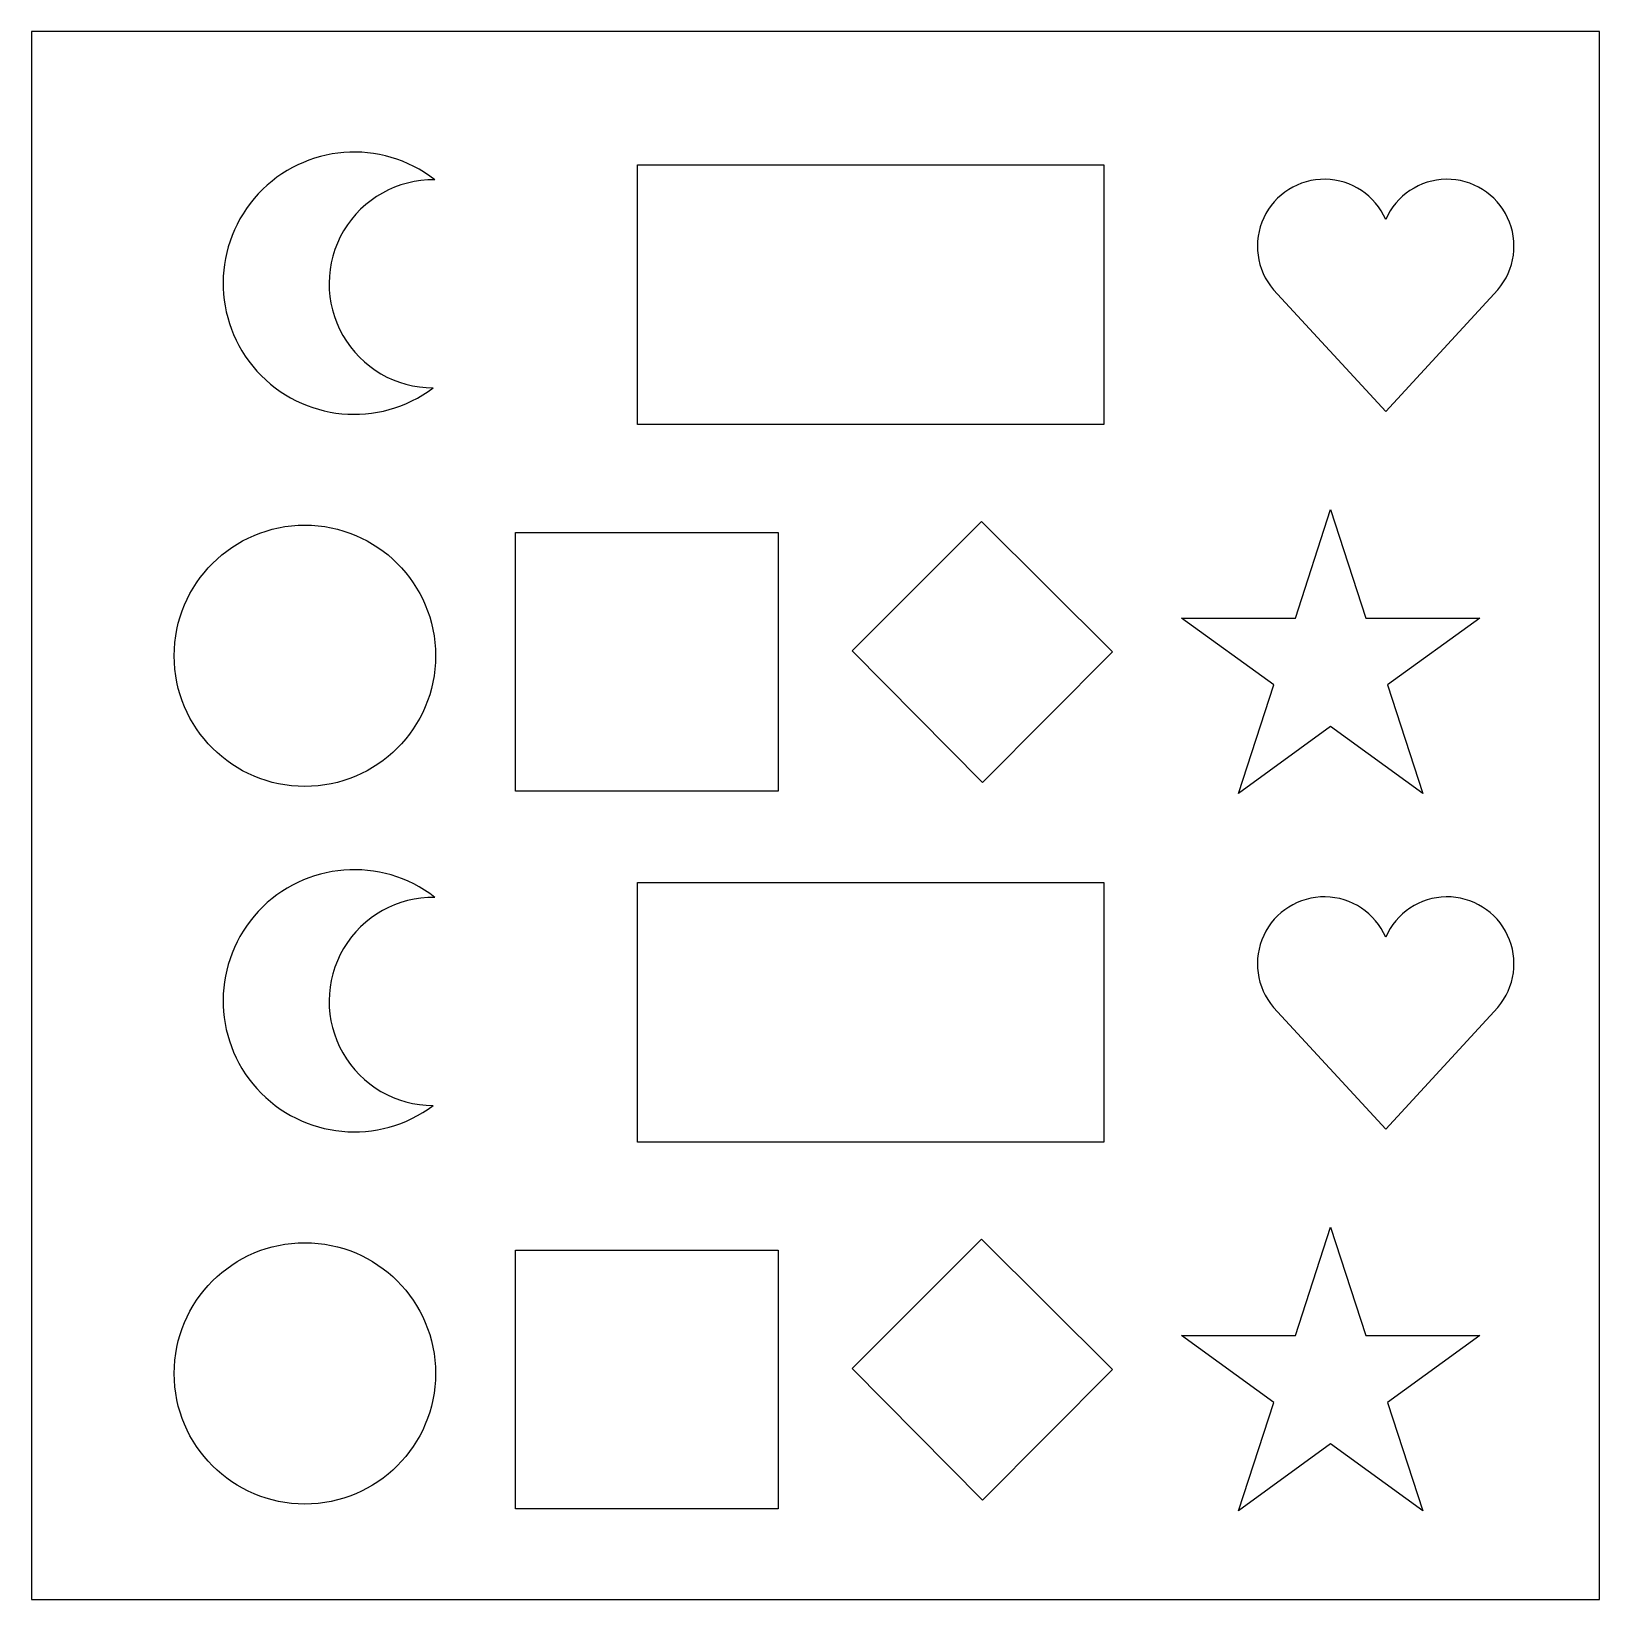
# Model space of a CAD drawing. Header units: inches. Extents: x 0.1 to 30.1, y 0 to 30.
import ezdxf

# ---------------------------------------------------------------- set-up
doc = ezdxf.new("R2010")
doc.units = ezdxf.units.IN
doc.header["$MEASUREMENT"] = 0

msp = doc.modelspace()

# ---------------------------------------------------------------- linework, layer by layer
for p, q in [((25.979, 22.717), (23.833, 25.045)), ((25.979, 22.717), (28.125, 25.045)), ((24.253, 18.766), (24.926, 20.839)), ((24.926, 20.839), (25.6, 18.766)), ((15.771, 18.136), (18.25, 20.614)), ((18.25, 20.614), (20.756, 18.119)), ((23.837, 17.485), (22.073, 18.766)), ((22.073, 18.766), (24.253, 18.766)), ((25.6, 18.766), (27.78, 18.766)), ((27.78, 18.766), (26.016, 17.485)), ((18.264, 15.617), (15.771, 18.136)), ((20.756, 18.119), (18.264, 15.617)), ((23.163, 15.412), (23.837, 17.485)), ((26.016, 17.485), (26.69, 15.412)), ((24.926, 16.693), (23.163, 15.412)), ((26.69, 15.412), (24.926, 16.693)), ((25.979, 8.991), (23.833, 11.318)), ((25.979, 8.991), (28.125, 11.318)), ((24.253, 5.039), (24.926, 7.112)), ((24.926, 7.112), (25.6, 5.039)), ((15.771, 4.41), (18.25, 6.887)), ((18.25, 6.887), (20.756, 4.392)), ((23.837, 3.758), (22.073, 5.039)), ((22.073, 5.039), (24.253, 5.039)), ((25.6, 5.039), (27.78, 5.039)), ((27.78, 5.039), (26.016, 3.758)), ((18.264, 1.89), (15.771, 4.41)), ((20.756, 4.392), (18.264, 1.89)), ((23.163, 1.685), (23.837, 3.758)), ((26.016, 3.758), (26.69, 1.685)), ((24.926, 2.966), (23.163, 1.685)), ((26.69, 1.685), (24.926, 2.966))]:
    msp.add_line(p, q)
for points in [[(0.072, -0.012), (30.072, -0.012), (30.072, 29.988), (0.072, 29.988)], [(11.667, 27.434), (20.587, 27.434), (20.587, 22.468), (11.667, 22.468)], [(9.336, 20.403), (14.359, 20.403), (14.359, 15.454), (9.336, 15.454)], [(11.667, 13.707), (20.587, 13.707), (20.587, 8.741), (11.667, 8.741)], [(9.336, 6.676), (14.359, 6.676), (14.359, 1.727), (9.336, 1.727)]]:
    msp.add_lwpolyline(points, close=True)
for centre in [(5.304, 18.043), (5.304, 4.316)]:
    msp.add_circle(centre, 2.5)
for centre, radius, start, end in [((6.248, 25.171), 2.508, 52.0522, 307.0589), ((7.758, 25.159), 1.99, 89.0684, 270.0427), ((24.805, 25.879), 1.28, 23.4908, 220.6252), ((27.153, 25.879), 1.28, 319.3748, 156.5092), ((6.248, 11.444), 2.508, 52.0522, 307.0589), ((7.758, 11.433), 1.99, 89.0684, 270.0427), ((24.805, 12.152), 1.28, 23.4908, 220.6252), ((27.153, 12.152), 1.28, 319.3748, 156.5092)]:
    msp.add_arc(centre, radius, start, end)

doc.saveas('drawing.dxf')
